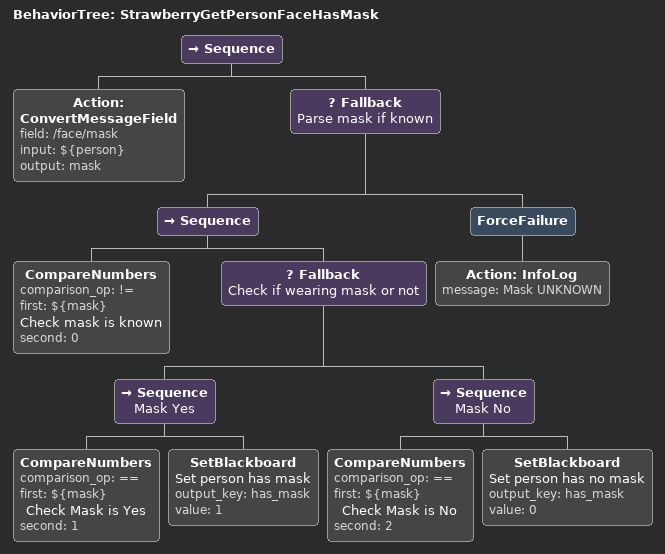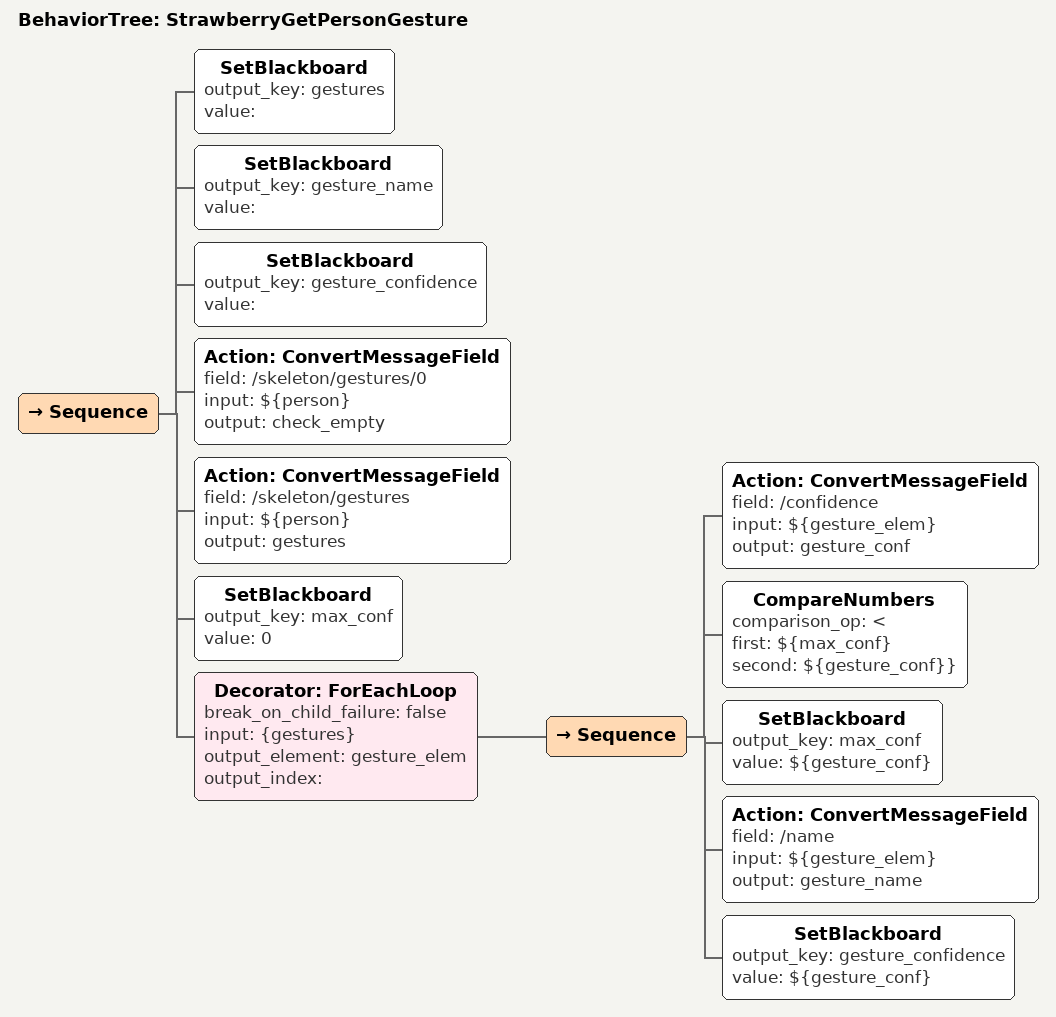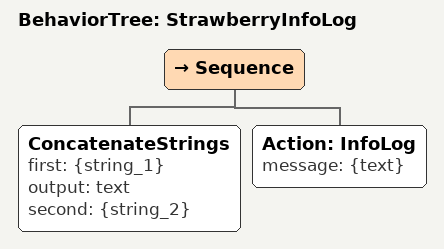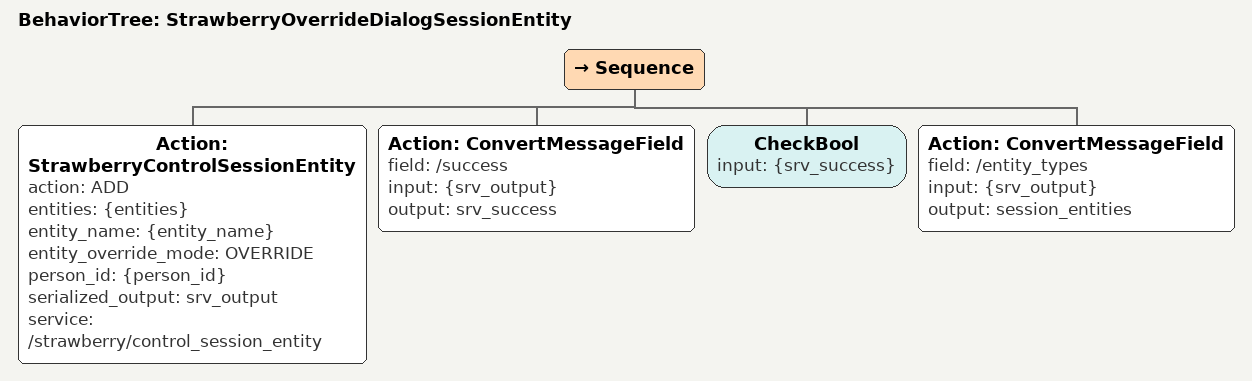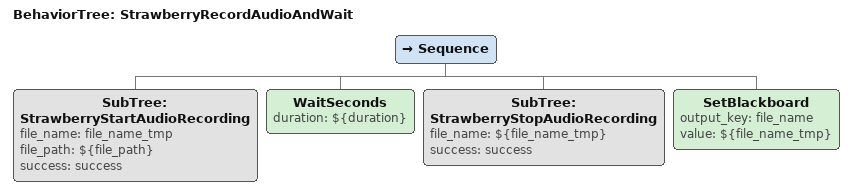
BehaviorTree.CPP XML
<BehaviorTree ID="StrawberryGetPersonFaceHasMask">
    <Sequence>
        <Action ID="ConvertMessageField" field="/face/mask" input="${person}" output="mask"/>
        <Fallback name="Parse mask if known">
            <Sequence>
                <CompareNumbers comparison_op="!=" first="${mask}" name="Check mask is known" second="0"/>
                <Fallback name="Check if wearing mask or not">
                    <Sequence name="Mask Yes">
                        <CompareNumbers comparison_op="==" first="${mask}" name="Check Mask is Yes" second="1"/>
                        <SetBlackboard name="Set person has mask" output_key="has_mask" value="1"/>
                    </Sequence>
                    <Sequence name="Mask No">
                        <CompareNumbers comparison_op="==" first="${mask}" name="Check Mask is No" second="2"/>
                        <SetBlackboard name="Set person has no mask" output_key="has_mask" value="0"/>
                    </Sequence>
                </Fallback>
            </Sequence>
            <ForceFailure>
                <Action ID="InfoLog" message="Mask UNKNOWN"/>
            </ForceFailure>
        </Fallback>
    </Sequence>
</BehaviorTree>

<BehaviorTree ID="StrawberryGetPersonGesture">
    <Sequence>
        <SetBlackboard output_key="gestures" value=""/>
        <SetBlackboard output_key="gesture_name" value=""/>
        <SetBlackboard output_key="gesture_confidence" value=""/>
        <Action ID="ConvertMessageField" field="/skeleton/gestures/0" input="${person}" output="check_empty"/>
        <Action ID="ConvertMessageField" field="/skeleton/gestures" input="${person}" output="gestures"/>
        <SetBlackboard output_key="max_conf" value="0"/>
        <Decorator ID="ForEachLoop" break_on_child_failure="false" input="{gestures}" output_element="gesture_elem" output_index="">
            <Sequence>
                <Action ID="ConvertMessageField" field="/confidence" input="${gesture_elem}" output="gesture_conf"/>
                <CompareNumbers comparison_op="&lt;" first="${max_conf}" second="${gesture_conf}}"/>
                <SetBlackboard output_key="max_conf" value="${gesture_conf}"/>
                <Action ID="ConvertMessageField" field="/name" input="${gesture_elem}" output="gesture_name"/>
                <SetBlackboard output_key="gesture_confidence" value="${gesture_conf}"/>
            </Sequence>
        </Decorator>
    </Sequence>
</BehaviorTree>

<BehaviorTree ID="StrawberryInfoLog">
    <Sequence>
        <ConcatenateStrings first="{string_1}" output="text" second="{string_2}"/>
        <Action ID="InfoLog" message="{text}"/>
    </Sequence>
</BehaviorTree>

<BehaviorTree ID="StrawberryOverrideDialogSessionEntity">
    <Sequence>
        <Action ID="StrawberryControlSessionEntity" action="ADD" entities="{entities}" entity_name="{entity_name}" entity_override_mode="OVERRIDE" person_id="{person_id}" serialized_output="srv_output" service="/strawberry/control_session_entity"/>
        <Action ID="ConvertMessageField" field="/success" input="{srv_output}" output="srv_success"/>
        <CheckBool input="{srv_success}"/>
        <Action ID="ConvertMessageField" field="/entity_types" input="{srv_output}" output="session_entities"/>
    </Sequence>
</BehaviorTree>

<BehaviorTree ID="StrawberryRecordAudioAndWait">
    <Sequence>
        <SubTree ID="StrawberryStartAudioRecording" file_name="file_name_tmp" file_path="${file_path}" success="success"/>
        <WaitSeconds duration="${duration}"/>
        <SubTree ID="StrawberryStopAudioRecording" file_name="${file_name_tmp}" success="success"/>
        <SetBlackboard output_key="file_name" value="${file_name_tmp}"/>
    </Sequence>
</BehaviorTree>
